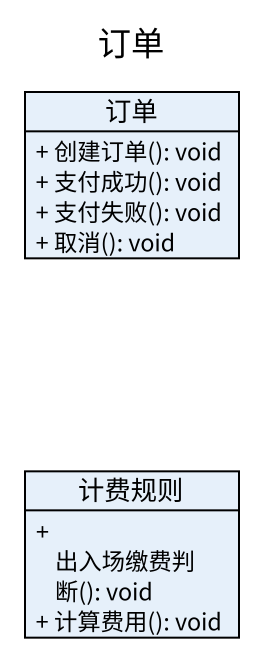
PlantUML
@startuml
title 订单
hide circle
hide empty members
skinparam classAttributeIconSize 0
class 订单 {
  + 创建订单(): void
  + 支付成功(): void
  + 支付失败(): void
  + 取消(): void
}
class 计费规则 {
  + 出入场缴费判断(): void
  + 计算费用(): void
}
@enduml
